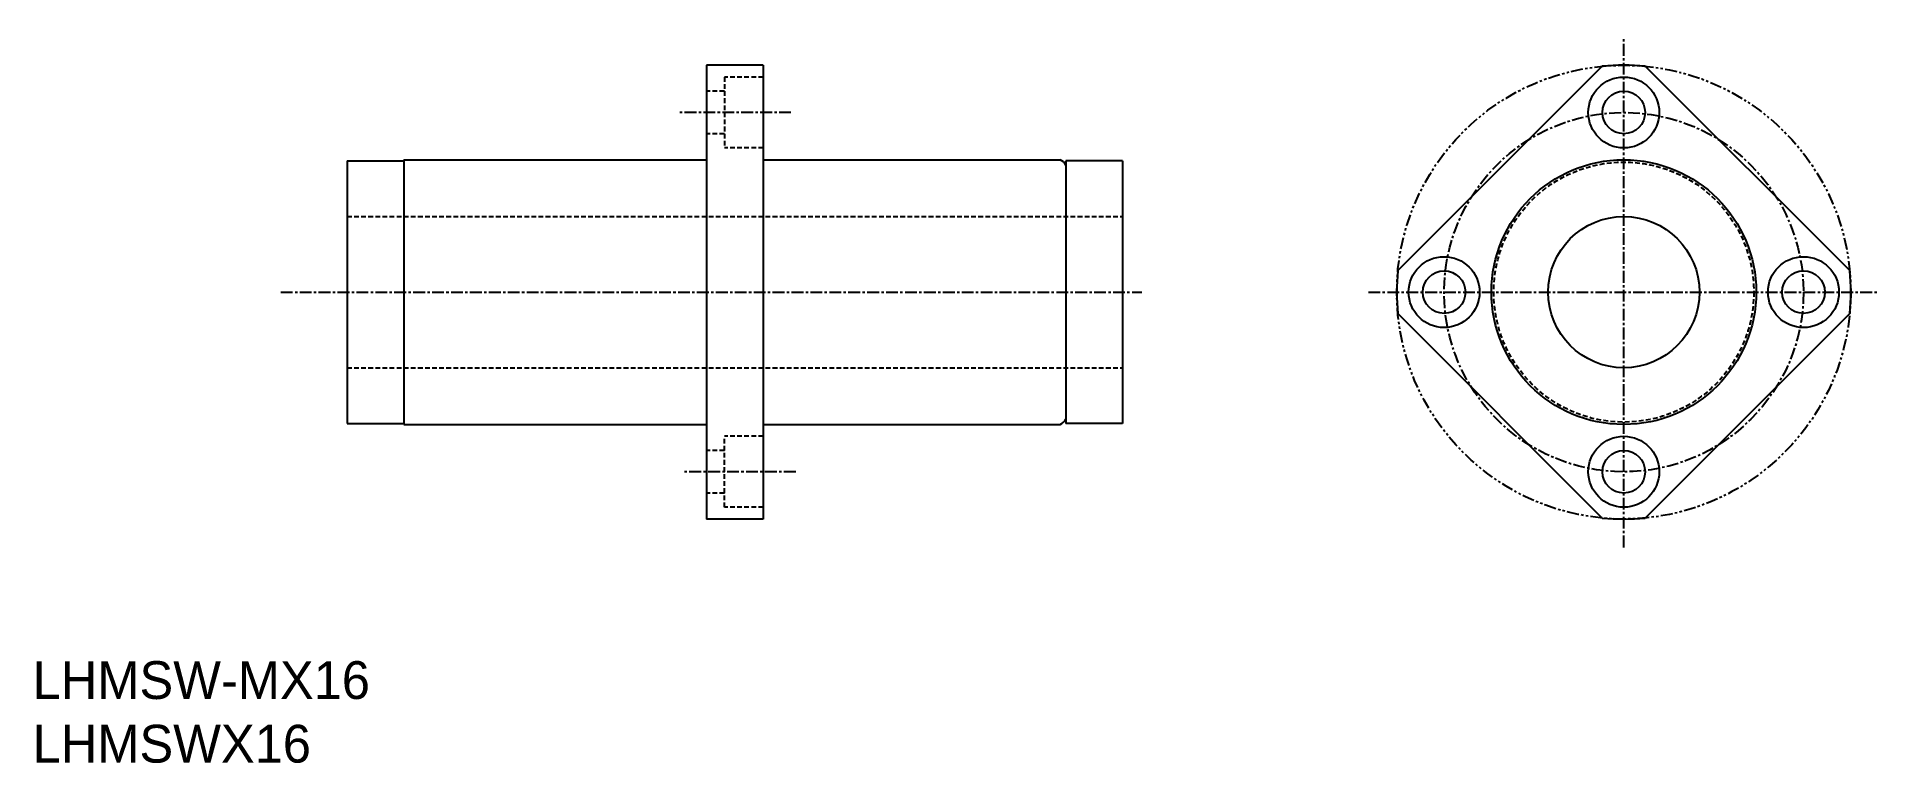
# Model space of a CAD drawing. Extents: x 38 to 232, y 51 to 128.
import ezdxf

# ---------------------------------------------------------------- set-up
doc = ezdxf.new("R2010")
doc.units = 0
for name, pattern in [('CENTER', [2, 1.25, -0.25, 0.25, -0.25]), ('DASHED', [0.75, 0.5, -0.25]), ('PHANTOM', [2.5, 1.25, -0.25, 0.25, -0.25, 0.25, -0.25])]:
    doc.linetypes.add(name, pattern=pattern)
doc.layers.get('0').update_dxf_attribs({"linetype": 'CONTINUOUS'})
doc.layers.add('CENTER', color=1, linetype='CENTER')

msp = doc.modelspace()

# ---------------------------------------------------------------- linework, layer by layer
at = {"color": 7, "linetype": 'CONTINUOUS'}
for p, q in [((108.41, 125.09), (108.41, 77.09)), ((114.41, 125.09), (108.41, 125.09)), ((114.41, 125.09), (114.41, 77.09)), ((203.14, 124.98), (181.52, 103.36)), ((229.3, 103.36), (207.68, 124.98)), ((70.41, 114.99), (76.41, 114.99)), ((70.41, 114.99), (70.41, 87.19)), ((76.41, 115.09), (76.41, 87.09)), ((76.41, 115.09), (108.41, 115.09)), ((114.41, 115.09), (145.81, 115.09)), ((146.41, 114.99), (146.41, 87.19)), ((152.41, 114.99), (146.41, 114.99)), ((152.41, 114.99), (152.41, 87.19)), ((203.14, 77.2), (181.52, 98.82)), ((229.3, 98.82), (207.68, 77.2)), ((70.41, 87.19), (76.41, 87.19)), ((76.41, 87.09), (108.41, 87.09)), ((114.41, 87.09), (145.81, 87.09)), ((152.41, 87.19), (146.41, 87.19)), ((114.41, 77.09), (108.41, 77.09))]:
    msp.add_line(p, q, dxfattribs=at)
at = {"color": 3, "linetype": 'DASHED'}
for p, q in [((110.31, 123.84), (110.31, 116.34)), ((114.41, 123.84), (110.31, 123.84)), ((110.31, 122.34), (108.41, 122.34)), ((110.31, 117.84), (108.41, 117.84)), ((114.41, 116.34), (110.31, 116.34)), ((70.41, 109.09), (152.41, 109.09)), ((70.41, 93.09), (152.41, 93.09)), ((110.31, 78.34), (110.31, 85.84)), ((114.41, 85.84), (110.31, 85.84)), ((110.31, 84.34), (108.41, 84.34)), ((110.31, 79.84), (108.41, 79.84)), ((114.41, 78.34), (110.31, 78.34))]:
    msp.add_line(p, q, dxfattribs=at)
at = {"color": 3, "linetype": 'PHANTOM'}
msp.add_circle((205.41, 101.09), 24, dxfattribs=at)
at = {"color": 7, "linetype": 'CONTINUOUS'}
for centre, radius in [((205.41, 120.09), 3.75), ((205.41, 120.09), 2.25), ((205.41, 101.09), 14), ((205.41, 101.09), 8), ((186.41, 101.09), 3.75), ((186.41, 101.09), 2.25), ((224.41, 101.09), 3.75), ((224.41, 101.09), 2.25), ((205.41, 82.09), 3.75), ((205.41, 82.09), 2.25)]:
    msp.add_circle(centre, radius, dxfattribs=at)
at = {"color": 3, "linetype": 'DASHED'}
msp.add_circle((205.41, 101.09), 13.75, dxfattribs=at)
at = {"color": 7, "linetype": 'CONTINUOUS'}
for centre, radius, start, end in [((205.41, 101.09), 24, 84.5712, 95.4288), ((145.26, 113.92), 1.3, 27.7958, 64.6683), ((205.41, 101.09), 24, 174.5712, 185.4288), ((205.41, 101.09), 24, 354.5712, 5.4288), ((145.26, 88.27), 1.3, 295.3317, 332.2042), ((205.41, 101.09), 24, 264.5712, 275.4288)]:
    msp.add_arc(centre, radius, start, end, dxfattribs=at)
at = {"layer": 'CENTER', "color": 1, "linetype": 'CENTER'}
for p, q in [((205.41, 74.09), (205.41, 128.09)), ((117.35, 120.09), (105.35, 120.09)), ((63.41, 101.09), (154.46, 101.09)), ((178.41, 101.09), (232.41, 101.09)), ((117.85, 82.09), (105.85, 82.09))]:
    msp.add_line(p, q, dxfattribs=at)
msp.add_circle((205.41, 101.09), 19, dxfattribs=at)

# ---------------------------------------------------------------- texts
at = {"color": 7, "linetype": 'CONTINUOUS'}
for s, p in [('LHMSW-MX16', (37.17, 58.06)), ('LHMSWX16', (37.17, 51.33))]:
    msp.add_text(s, height=4, dxfattribs=at).set_placement(p)

doc.saveas('drawing.dxf')
